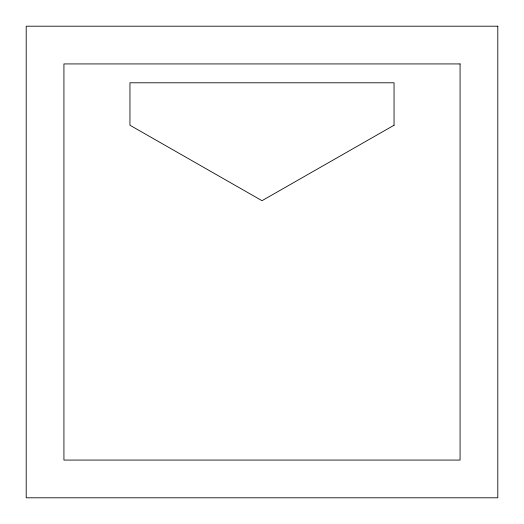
<?xml version="1.0" encoding="UTF-8"?>
<svg xmlns="http://www.w3.org/2000/svg" width="524" height="524" viewBox="0 0 524 524"><rect width="100%" height="100%" fill="white"/><g stroke="black" fill="none" stroke-linecap="round" stroke-linejoin="round"><path stroke-width="0.79" d="M394.048 125.236L262 200.692L129.952 125.236L129.952 82.792L394.048 82.792L394.048 125.236M497.8 26.2L26.2 26.2L26.2 497.8L497.8 497.8L497.8 26.2M460.072 63.928L63.928 63.928L63.928 460.072L460.072 460.072L460.072 63.928"/></g></svg>
